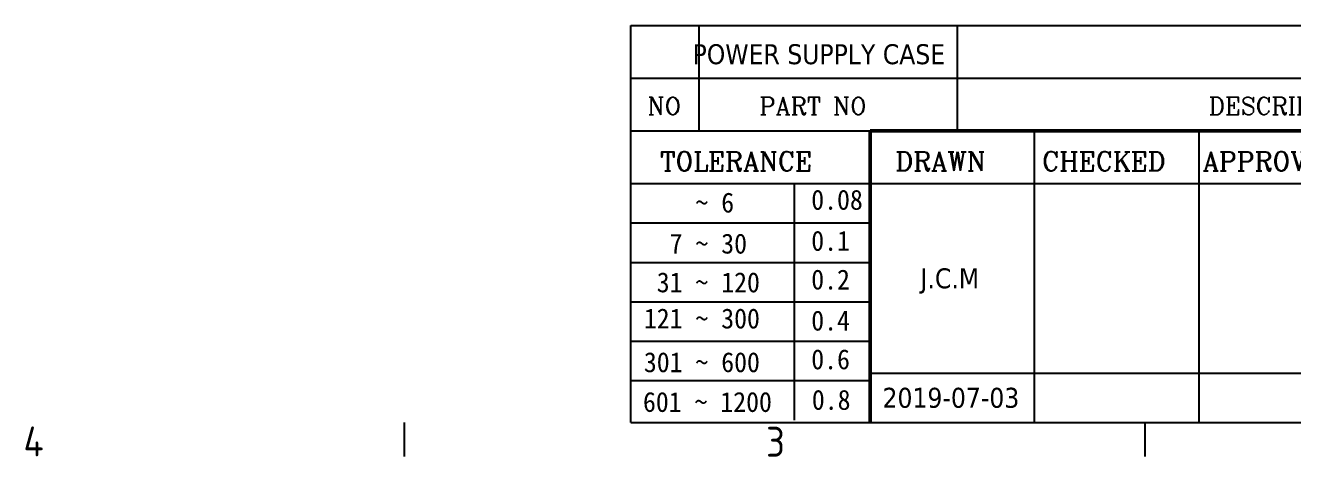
# Model space of a CAD drawing. Header units: millimetres. Extents: x 0 to 4752, y 0 to 3360.
# Drawn here: x 2666 to 3683, y 53 to 398 of the extents above; entities that cross this region are included whole.
import ezdxf
from ezdxf.enums import TextEntityAlignment as Align

# ---------------------------------------------------------------- set-up
doc = ezdxf.new("R2010")
doc.units = ezdxf.units.MM
doc.header["$LTSCALE"] = 8
doc.layers.get('0').update_dxf_attribs({"color": 3, "lineweight": 25})
doc.layers.add('경계(ISO)', color=7, linetype='Continuous', lineweight=25)
doc.layers.add('제목(ISO)', color=5, linetype='Continuous', lineweight=50)
doc.styles.add('HAN_291', font='')
doc.styles.add('RC_284', font='ROMANC.shx')
doc.styles.add('RC_287', font='ROMANC.shx')
doc.styles.add('문자 텍스트_PSTEK_POSCO', font='isocp.shx')
doc.styles.add('텍스트 스타일198', font='tahoma.ttf')
doc.styles.get('HAN_291').set_extended_font_data('GulimChe')

# ---------------------------------------------------------------- blocks, each defined once
blk = doc.blocks.new('경계 Default Border')
at = {"layer": '경계(ISO)'}
for p, q in [((371.25, 10), (371.25, 6.6)), ((445.5, 10), (445.5, 6.6))]:
    blk.add_line(p, q, dxfattribs=at)
at = {"layer": '경계(ISO)', "color": 2, "char_height": 3, "attachment_point": 7, "style": '문자 텍스트_PSTEK_POSCO'}
for s, insert in [('4', (333.1, 6.6)), ('3', (407.54, 6.57))]:
    blk.add_mtext(s, dxfattribs=dict(at, insert=insert))
blk = doc.blocks.new('제목 블록 PSTEK')
at = {"color": 180}
for p, q in [((182.48, 11.79), (182.48, 51.57)), ((182.48, 51.57), (372.48, 51.57)), ((189.27, 51.57), (189.27, 41.01)), ((215.22, 41.01), (215.22, 51.57)), ((182.48, 46.29), (372.48, 46.29)), ((182.48, 41.01), (206.45, 41.01)), ((222.94, 11.79), (222.94, 41.01)), ((239.43, 11.79), (239.43, 41.01)), ((182.48, 35.73), (206.45, 35.73)), ((198.86, 12.03), (198.86, 35.73)), ((206.45, 35.73), (372.48, 35.73)), ((182.48, 31.78), (206.45, 31.78)), ((182.48, 27.83), (206.45, 27.83)), ((182.48, 23.88), (206.45, 23.88)), ((182.48, 19.93), (206.45, 19.93)), ((206.45, 16.74), (255.92, 16.74)), ((182.48, 15.98), (206.45, 15.98)), ((182.48, 11.79), (372.48, 11.79))]:
    blk.add_line(p, q, dxfattribs=at)
at = {"color": 7, "lineweight": 50}
for p, q in [((206.45, 11.79), (206.45, 41.01)), ((206.45, 41.01), (372.48, 41.01))]:
    blk.add_line(p, q, dxfattribs=at)
at = {"layer": '제목(ISO)', "lineweight": 18}
blk.add_line((182.48, 35.73), (182.48, 11.79), dxfattribs=at)
at = {"color": 2}
for s, height, style, p in [('NO', 1.742, 'RC_284', (184.14, 42.62)), ('PART NO', 1.742, 'RC_284', (195.34, 42.62)), ('DESCRIPTION', 1.7424, 'RC_284', (240.4, 42.62)), (' TOLERANCE', 1.9, 'RC_287', (184.09, 37.01)), ('DRAWN', 1.9, 'RC_287', (208.98, 37.01)), ('CHECKED', 1.9, 'RC_287', (223.69, 37.01)), ('APPROVED', 1.9, 'RC_287', (239.78, 37.01)), ('    ~ 6', 2, 'HAN_291', (183.77, 32.82)), ('0.08', 2, 'HAN_291', (200.55, 33.1)), ('  7 ~ 30', 2, 'HAN_291', (183.77, 28.71)), ('0.1', 2, 'HAN_291', (200.55, 28.99)), (' 31 ~ 120', 2, 'HAN_291', (183.77, 24.83)), ('0.2', 2, 'HAN_291', (200.55, 25.11)), ('121 ~ 300', 2, 'HAN_291', (183.77, 21.21)), ('0.4', 2, 'HAN_291', (200.55, 21)), ('0.6', 2, 'HAN_291', (200.55, 17.12)), ('301 ~ 600', 2, 'HAN_291', (183.77, 16.83)), ('601 ~ 1200', 2, 'HAN_291', (183.68, 12.85)), ('0.8', 2, 'HAN_291', (200.61, 13.06))]:
    blk.add_text(s, height=height, dxfattribs=dict(at, style=style)).set_placement(p)
at = {"layer": '제목(ISO)', "color": 7, "style": '텍스트 스타일198'}
for tag, p in [('부품_번호_001', (188.65, 47.68)), ('질량\\P3;_001', (349.56, 48.16)), ('1._MODEL_NAME_001', (327.51, 37.54)), ('제목_001', (332.15, 32.12)), ('부품_번호_001', (327.31, 26.81)), ('설계자_001', (211.5, 25.23)), ('시트_크기_001', (260.79, 14.82)), ('프로젝트_001', (278.74, 15.07)), ('작성_날짜_001', (207.69, 13.27))]:
    blk.add_attdef(tag, p, '', height=2, dxfattribs=at)
for tag, p in [('설명', (247.96, 48.92)), ('재질', (295.48, 48.93)), ("3._Q'TY", (313.5, 48.93)), ('4._COLOR', (327.68, 48.93)), ('점검자', (231.18, 26.23)), ('엔지니어링_승인자', (247.67, 26.23)), ('점검_날짜', (231.18, 14.27)), ('엔지니어링_승인_날짜', (247.67, 14.27))]:
    blk.add_attdef(tag, text='', height=2, dxfattribs=at).set_placement(p, align=Align.MIDDLE_CENTER)

msp = doc.modelspace()

# ---------------------------------------------------------------- block references
at = {"xscale": 8, "yscale": 8, "zscale": 8}
msp.add_blockref('경계 Default Border', (0, 0), dxfattribs=at)
ref = msp.add_blockref('제목 블록 PSTEK', (1692.194, -14.328), dxfattribs=dict(xscale=8, yscale=8, zscale=8))
ref.add_attrib('설계자_001', 'J.C.M', (3384.191, 187.537), dxfattribs={"layer": '제목(ISO)', "color": 7, "height": 16, "style": '텍스트 스타일198'})
ref.add_attrib('작성_날짜_001', '2019-07-03', (3353.75, 91.8), dxfattribs={"layer": '제목(ISO)', "color": 7, "height": 16, "style": '텍스트 스타일198'})
ref.add_attrib('부품_번호_001', 'POWER SUPPLY CASE', (3201.431, 367.112), dxfattribs={"layer": '제목(ISO)', "color": 7, "height": 16, "style": '텍스트 스타일198'})

doc.saveas('drawing.dxf')
